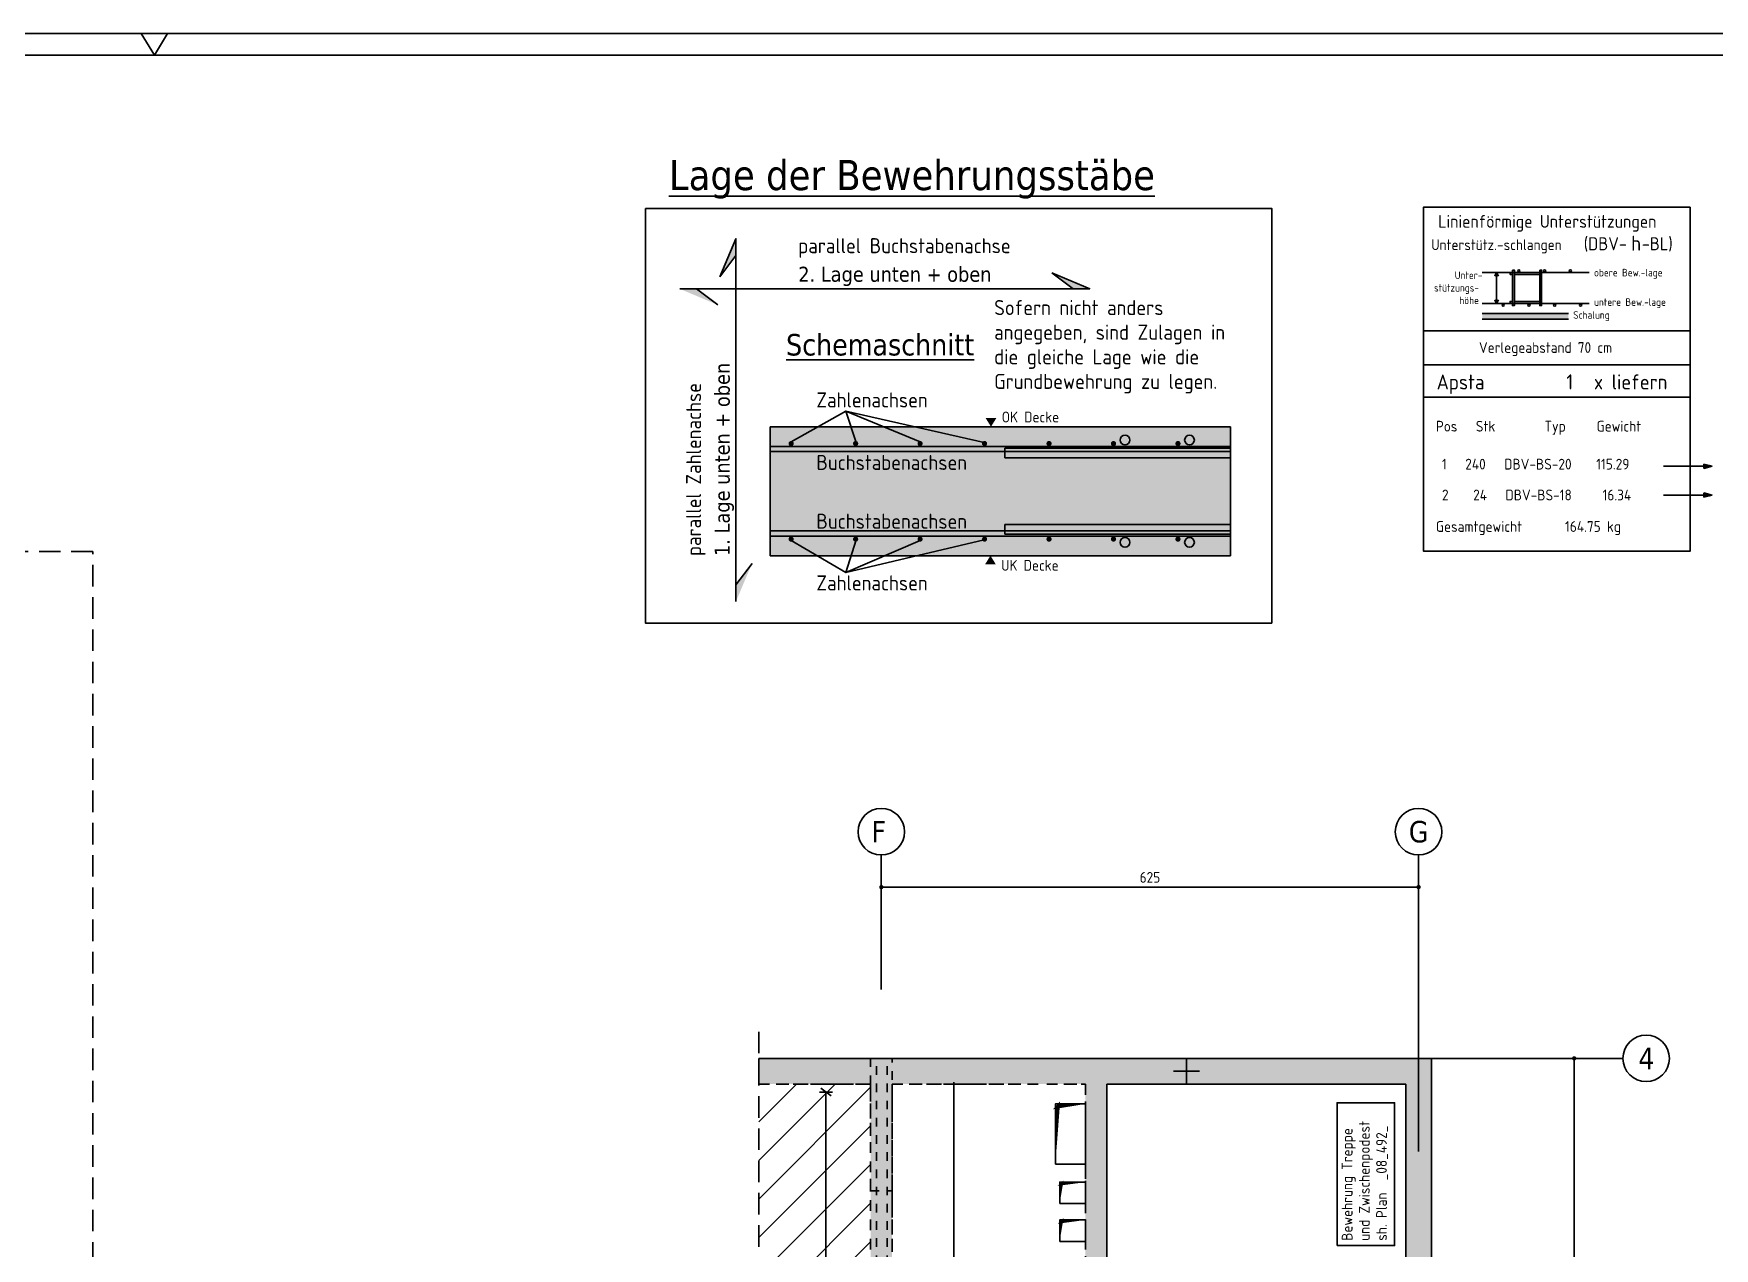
# Model space of a CAD drawing. Extents: x 6 to 95.2, y -7.1 to 49.1.
# Drawn here: x 44.34 to 63.89, y 27.92 to 42.05 of the extents above; entities that cross this region are included whole.
import ezdxf
from ezdxf.enums import TextEntityAlignment as Align

# ---------------------------------------------------------------- set-up
doc = ezdxf.new("R2010")
doc.units = 0
doc.header["$LTSCALE"] = 0.5
for name, pattern in [('AUSGEZOGEN', [1000.01, 1000, 0.01]), ('DASHED', [0.75, 0.5, -0.25]), ('DOT', [0.175, 0.05, -0.125]), ('HIDDEN2', [0.187, 0.125, -0.062]), ('PUNKT', [0.175, 0.05, -0.125]), ('STRICHLINIE', [0.75, 0.5, -0.25]), ('VERDECKT', [0.375, 0.25, -0.125])]:
    doc.linetypes.add(name, pattern=pattern)
for name, color, linetype in [('1.UG', 7, 'Continuous'), ('ACHSEN', 7, 'Continuous'), ('AFU', 7, 'Continuous'), ('APS', 7, 'Continuous'), ('BETON', 7, 'Continuous'), ('Brüstung 1.UG', 7, 'Continuous'), ('DD', 7, 'Continuous'), ('DETAIL', 7, 'Continuous'), ('DRUEBER', 7, 'Continuous'), ('DS', 7, 'Continuous'), ('grau_dunkel', 7, 'Continuous'), ('grau_hell', 7, 'Continuous'), ('grau_mittel', 7, 'Continuous'), ('HILFE', 7, 'Continuous'), ('koten', 7, 'Continuous'), ('MASSE', 7, 'Continuous'), ('MAT', 7, 'Continuous'), ('OBJEKT', 7, 'Continuous'), ('RAHMEN', 7, 'Continuous'), ('RND', 7, 'Continuous'), ('SFP_Achsen', 7, 'Continuous'), ('TEXT', 7, 'Continuous'), ('VERDECKT', 7, 'Continuous')]:
    doc.layers.add(name, color=color, linetype=linetype)
doc.layers.add('NOPLOT', color=7, linetype='Continuous', plot=False)
doc.styles.add('helv', font='tahoma.ttf')
doc.styles.add('liste', font='isocp-e.shx')
doc.styles.add('txt', font='isocp.shx')
doc.linetypes.add('AFU_50M', pattern='A,0.45,["/",Standard,S=0.2,R=0,X=-0.01,Y=-0.1],0.07,["/",Standard,S=0.2,R=0,X=-0.01,Y=-0.1],0.45', length=0.97)
doc.dimstyles.new('DOT_I', dxfattribs={"dimscale": 0.5, "dimtxt": 0.25, "dimasz": 0.25, "dimexe": 0.1, "dimexo": 0.3, "dimgap": 0.1, "dimtad": 1, "dimdec": 3, "dimzin": 3, "dimtxsty": 'txt', "dimblk": 'DOT', "dimblk1": 'DOT', "dimblk2": 'DOT', "dimsah": 1, "dimcen": 0.1, "dimse1": 1, "dimse2": 1, "dimazin": 0, "dimtfac": 1, "dimtdec": 4, "dimtix": 1, "dimtmove": 2, "dimatfit": 3, "dimfxl": 0, "dimtvp": 1, "dimtolj": 1, "dimtzin": 0, "dimarcsym": 0})
pattern_1 = [(0, (7.57585, -45.04436), (0.0396875, 0.079375), [0, -0.079375])]

# ---------------------------------------------------------------- blocks, each defined once
blk = doc.blocks.new('DOT')
at = {"layer": 'MASSE', "color": 7, "linetype": 'Continuous'}
for p, q in [((0, 0), (-1, 0)), ((0, 0.54), (0, -0.54))]:
    blk.add_line(p, q, dxfattribs=at)
at = {"layer": 'MASSE', "color": 7, "linetype": 'Continuous', "const_width": 0.2}
blk.add_lwpolyline([(-0.1, 0, 1), (0.1, 0, 1)], format="xyb", close=True, dxfattribs=at)
blk = doc.blocks.new('*D24')
at = {"layer": 'Defpoints', "color": 0, "linetype": 'AUSGEZOGEN', "transparency": 16777216}
for p in [(54.203, 32.123), (60.453, 32.123), (60.453, 32.123)]:
    blk.add_point(p, dxfattribs=at)
at = {"layer": 'MASSE', "color": 0, "linetype": 'AUSGEZOGEN', "lineweight": -2, "transparency": 16777216}
blk.add_line((54.328, 32.123), (60.328, 32.123), dxfattribs=at)
at = {"layer": 'MASSE', "color": 0, "linetype": 'AUSGEZOGEN', "lineweight": -2, "transparency": 16777216, "xscale": 0.125, "yscale": 0.125, "zscale": 0.125, "rotation": 180}
blk.add_blockref('DOT', (54.203, 32.123), dxfattribs=at)
at = {"layer": 'MASSE', "color": 0, "linetype": 'AUSGEZOGEN', "lineweight": -2, "transparency": 16777216, "xscale": 0.125, "yscale": 0.125, "zscale": 0.125}
blk.add_blockref('DOT', (60.453, 32.123), dxfattribs=at)
at = {"layer": 'MASSE', "color": 0, "linetype": 'AUSGEZOGEN', "transparency": 16777216, "insert": (57.328, 32.236), "char_height": 0.125, "attachment_point": 5, "style": 'txt'}
blk.add_mtext('\\A1;625', dxfattribs=at)
blk = doc.blocks.new('*D30')
at = {"layer": 'Defpoints', "color": 0, "linetype": 'AUSGEZOGEN', "transparency": 16777216}
for p in [(62.264, 30.131), (62.264, 30.131), (62.264, 22.006)]:
    blk.add_point(p, dxfattribs=at)
at = {"layer": 'MASSE', "color": 0, "linetype": 'AUSGEZOGEN', "lineweight": -2, "transparency": 16777216}
blk.add_line((62.264, 22.131), (62.264, 30.006), dxfattribs=at)
at = {"layer": 'MASSE', "color": 0, "linetype": 'AUSGEZOGEN', "lineweight": -2, "transparency": 16777216, "xscale": 0.125, "yscale": 0.125, "zscale": 0.125}
for p, rotation in [((62.264, 30.131), 90), ((62.264, 22.006), 270)]:
    blk.add_blockref('DOT', p, dxfattribs=dict(at, rotation=rotation))
at = {"layer": 'MASSE', "color": 0, "linetype": 'AUSGEZOGEN', "transparency": 16777216, "insert": (62.142, 26.068), "char_height": 0.125, "attachment_point": 5, "rotation": 90, "style": 'txt'}
blk.add_mtext('\\A1;812,5', dxfattribs=at)
blk = doc.blocks.new('lei_gre')
at = {"layer": 'RND', "color": 7, "linetype": 'Continuous'}
for p, q in [((-0.09, -0.12), (0.09, 0.12)), ((0, 0.15), (0, -0.15))]:
    blk.add_line(p, q, dxfattribs=at)
blk = doc.blocks.new('okrd_o')
at = {"layer": 'koten', "color": 7, "linetype": 'Continuous'}
blk.add_solid([(-0.125, 0.202), (0.125, 0.202), (0, 0)], dxfattribs=at)
at = {"layer": 'koten', "style": 'txt'}
blk.add_attdef('OKRD', (0.25, 0.1), '', height=0.25, dxfattribs=at)
blk = doc.blocks.new('okrd_u')
at = {"layer": 'koten', "color": 7, "linetype": 'Continuous'}
blk.add_solid([(-0.125, -0.202), (0.125, -0.202), (0, 0)], dxfattribs=at)
at = {"layer": 'koten', "style": 'txt'}
blk.add_attdef('OKRD', (0.25, -0.35), '', height=0.25, dxfattribs=at)
blk = doc.blocks.new('Pfeillinie')
at = {"layer": 'TEXT', "linetype": 'Continuous'}
blk.add_hatch(color=7, dxfattribs=at).paths.add_polyline_path([(0, 0), (-0.8, 0.2), (-0.8, 0), (-0.8, -0.2)])
at = {"layer": 'TEXT', "color": 7, "linetype": 'Continuous'}
for p, q in [((-0.8, 0), (-0.8, 0.2)), ((-0.8, 0.2), (0, 0)), ((-0.8, 0), (-0.8, -0.2)), ((-0.8, -0.2), (0, 0))]:
    blk.add_line(p, q, dxfattribs=at)
blk = doc.blocks.new('APS_LIS1')
at = {"layer": 'APS', "color": 1, "linetype": 'Continuous', "style": 'txt'}
blk.add_text('Apsta', height=0.35, dxfattribs=at).set_placement((0.305, 0.18))
blk.add_attdef('APS_Z', text='', height=0.35, dxfattribs=at).set_placement((3.48, 0.181), align=Align.RIGHT)
at = {"layer": 'MAT', "color": 1, "linetype": 'Continuous', "style": 'txt'}
blk.add_text('x liefern', height=0.35, dxfattribs=at).set_placement((5.674, 0.181), align=Align.RIGHT)
blk = doc.blocks.new('DINA0')
at = {"layer": 'RAHMEN'}
blk.add_line((118.9, 84.1), (0, 84.1), dxfattribs=at)
at = {"layer": 'RAHMEN', "color": 7, "linetype": 'Continuous'}
for p, q in [((59.14, 84.1), (59.45, 83.6)), ((59.45, 83.6), (59.76, 84.1))]:
    blk.add_line(p, q, dxfattribs=at)
at = {"layer": 'RAHMEN', "color": 5}
blk.add_line((118.4, 83.6), (2, 83.6), dxfattribs=at)

msp = doc.modelspace()

# ---------------------------------------------------------------- hatches: boundary and pattern name
at = {"layer": '1.UG', "linetype": 'DOT'}
h = msp.add_hatch(dxfattribs=at)
h.set_pattern_fill('DOTS', scale=0.05, double=1)
h.set_pattern_definition(pattern_1)
h.paths.add_polyline_path([(49.538, 18.10576), (49.538, 17.85576), (51.128, 17.85576), (51.128, 15.88076), (49.538, 15.88076), (49.538, 15.63076), (54.328, 15.63076), (54.328, 16.34076), (54.078, 16.34076), (54.078, 15.88076), (51.378, 15.88076), (51.378, 17.85576), (54.078, 17.85576), (54.078, 17.39076), (54.328, 17.39076), (54.328, 18.2555), (54.078, 18.2555), (54.078, 18.10576)], flags=17)
h.paths.add_polyline_path([(30.503, 15.63076), (30.503, 15.88076), (26.738, 15.88076), (26.738, 15.63076)], flags=17)
h.paths.add_polyline_path([(25.628, 14.00776), (25.328, 14.00776), (25.328, 10.28076), (24.853, 10.28076), (24.853, 9.98076), (25.328, 9.98076), (25.328, 8.88076), (25.628, 8.88076)])
h.paths.add_polyline_path([(21.173, 15.97576), (21.173, 15.67576), (21.628, 15.67576), (21.628, 8.88076), (21.838, 8.88076), (21.838, 9.98076), (22.378, 9.98076), (22.378, 10.28076), (21.838, 10.28076), (21.838, 15.97576)])
h.paths.add_polyline_path([(21.838, 18.02576), (21.838, 29.83076), (25.328, 29.83076), (25.328, 21.88076), (26.703, 21.88076), (26.703, 22.13076), (25.578, 22.13076), (25.578, 29.83076), (27.828, 29.83076), (27.828, 28.59076), (28.078, 28.59076), (28.078, 30.13076), (21.678, 30.13076), (21.678, 23.05576), (21.628, 23.05576), (21.628, 18.32576), (21.173, 18.32576), (21.173, 18.02576)])
h.paths.add_polyline_path([(28.078, 27.45576), (27.828, 27.45576), (27.828, 21.88076), (28.078, 21.88076)])
h.paths.add_polyline_path([(31.853, 9.18076), (31.553, 9.18076), (31.553, 8.88076), (31.853, 8.88076)])
h.paths.add_polyline_path([(39.053, 9.18076), (39.053, 8.88076), (39.353, 8.88076), (39.353, 9.18076)])
h.paths.add_polyline_path([(46.553, 9.18076), (46.553, 8.88076), (46.853, 8.88076), (46.853, 9.18076)])
h.paths.add_polyline_path([(54.353, 8.88076), (54.353, 9.18076), (54.053, 9.18076), (54.053, 8.88076)])
h.paths.add_polyline_path([(60.053, 9.18076), (60.053, 8.88076), (60.603, 8.88076), (60.603, 11.38076), (60.303, 11.38076), (60.303, 9.18076)])
h.paths.add_polyline_path([(60.303, 15.90576), (60.303, 15.60576), (60.603, 15.60576), (60.603, 15.90576)])
h.paths.add_polyline_path([(60.603, 22.63076), (60.303, 22.63076), (60.303, 21.88076), (60.603, 21.88076)])
h.paths.add_polyline_path([(60.603, 30.13076), (54.078, 30.13076), (54.078, 28.59076), (54.328, 28.59076), (54.328, 29.83076), (56.578, 29.83076), (56.578, 22.13076), (55.453, 22.13076), (55.453, 21.88076), (56.828, 21.88076), (56.828, 29.83076), (60.303, 29.83076), (60.303, 25.13076), (60.603, 25.13076)])
h.paths.add_polyline_path([(54.078, 22.13076), (53.028, 22.13076), (53.028, 21.88076), (54.328, 21.88076), (54.328, 27.45576), (54.078, 27.45576)])
h.paths.add_polyline_path([(51.378, 21.93576), (51.628, 21.93576), (51.628, 22.63076), (51.378, 22.63076)])
h.paths.add_polyline_path([(49.528, 22.63076), (49.278, 22.63076), (49.278, 21.93576), (49.528, 21.93576)])
h.paths.add_polyline_path([(47.878, 22.63076), (47.628, 22.63076), (47.628, 21.93576), (47.878, 21.93576)])
h.paths.add_polyline_path([(45.778, 22.63076), (45.528, 22.63076), (45.528, 21.93576), (45.778, 21.93576)])
h.paths.add_polyline_path([(43.878, 21.93576), (44.128, 21.93576), (44.128, 22.63076), (43.878, 22.63076)])
h.paths.add_polyline_path([(41.778, 21.93576), (42.028, 21.93576), (42.028, 22.63076), (41.778, 22.63076)])
h.paths.add_polyline_path([(40.128, 21.93576), (40.378, 21.93576), (40.378, 22.63076), (40.128, 22.63076)])
h.paths.add_polyline_path([(38.278, 22.63076), (38.028, 22.63076), (38.028, 21.93576), (38.278, 21.93576)])
h.paths.add_polyline_path([(48.253, 15.88076), (36.178, 15.88076), (36.178, 20.00576), (37.378, 20.00576), (37.378, 20.25576), (34.613, 20.25576), (34.613, 20.00576), (34.763, 20.00576), (34.763, 18.81576), (31.913, 18.81576), (31.913, 20.00576), (33.728, 20.00576), (33.728, 20.25576), (25.328, 20.25576), (25.328, 15.63076), (25.728, 15.63076), (25.728, 15.88076), (25.578, 15.88076), (25.578, 20.00576), (31.663, 20.00576), (31.663, 15.88076), (31.513, 15.88076), (31.513, 15.63076), (32.063, 15.63076), (32.063, 15.88076), (31.913, 15.88076), (31.913, 18.56576), (35.013, 18.56576), (35.013, 20.00576), (35.928, 20.00576), (35.928, 15.88076), (33.073, 15.88076), (33.073, 15.63076), (48.653, 15.63076), (48.653, 15.88076), (48.503, 15.88076), (48.503, 17.85576), (48.653, 17.85576), (48.653, 18.10576), (48.503, 18.10576), (48.503, 20.00576), (54.078, 20.00576), (54.078, 19.1405), (54.328, 19.1405), (54.328, 20.25576), (48.253, 20.25576)])
at = {"layer": 'Brüstung 1.UG', "linetype": 'DOT'}
h = msp.add_hatch(dxfattribs=at)
h.set_pattern_fill('DOTS', color=102, scale=0.05, double=1)
h.set_pattern_definition(pattern_1)
h.paths.add_polyline_path([(60.603, 21.88076), (60.303, 21.88076), (60.303, 15.90576), (60.603, 15.90576)])
h.paths.add_polyline_path([(60.603, 15.60576), (60.303, 15.60576), (60.303, 11.38076), (60.603, 11.38076)])
h.paths.add_polyline_path([(60.053, 8.88076), (60.053, 9.18076), (54.353, 9.18076), (54.353, 8.88076)])
h.paths.add_polyline_path([(54.053, 8.88076), (54.053, 9.18076), (46.853, 9.18076), (46.853, 8.88076)])
h.paths.add_polyline_path([(39.353, 9.18076), (39.353, 8.88076), (46.553, 8.88076), (46.553, 9.18076)])
h.paths.add_polyline_path([(39.053, 8.88076), (39.053, 9.18076), (31.853, 9.18076), (31.853, 8.88076)])
h.paths.add_polyline_path([(25.628, 9.18076), (25.628, 8.88076), (31.553, 8.88076), (31.553, 9.18076)])
h.paths.add_polyline_path([(29.403, 29.83076), (29.403, 30.13076), (28.078, 30.13076), (28.078, 29.83076)])
h.paths.add_polyline_path([(52.778, 30.13076), (52.778, 29.83076), (54.078, 29.83076), (54.078, 30.13076)])
at = {"layer": 'grau_dunkel', "linetype": 'AUSGEZOGEN'}
h = msp.add_hatch(color=21, dxfattribs=at)
h.paths.add_polyline_path([(61.54535, 39.27235), (61.51794, 39.27235), (61.51794, 39.25003), (61.54535, 39.25003)])
h.paths.add_polyline_path([(61.86202, 39.27235), (61.56767, 39.27235), (61.56767, 39.25003), (61.86202, 39.25003)])
h = msp.add_hatch(color=21, dxfattribs=at)
h.paths.add_polyline_path([(61.56767, 39.29986), (61.54535, 39.29986), (61.54535, 39.27235), (61.56767, 39.27235)])
h.paths.add_polyline_path([(61.56767, 39.27235), (61.54535, 39.27235), (61.54535, 38.91216), (61.56767, 38.91216)])
h.paths.add_polyline_path([(61.56767, 38.91216), (61.54535, 38.91216), (61.54535, 38.88572), (61.56767, 38.88572)])
h = msp.add_hatch(color=21, dxfattribs=at)
h.paths.add_polyline_path([(61.88434, 39.29986), (61.86202, 39.29986), (61.86202, 39.27235), (61.88434, 39.27235)])
h.paths.add_polyline_path([(61.88434, 39.27235), (61.86202, 39.27235), (61.86202, 38.91216), (61.88434, 38.91216)])
h.paths.add_polyline_path([(61.88434, 38.91216), (61.86202, 38.91216), (61.86202, 38.88572), (61.88434, 38.88572)])
h = msp.add_hatch(color=21, dxfattribs=at)
h.paths.add_polyline_path([(61.54535, 38.93448), (61.51794, 38.93448), (61.51794, 38.91216), (61.54535, 38.91216)])
h.paths.add_polyline_path([(61.86202, 38.93448), (61.56767, 38.93448), (61.56767, 38.91216), (61.86202, 38.91216)])
at = {"layer": 'grau_hell', "linetype": 'AUSGEZOGEN'}
h = msp.add_hatch(dxfattribs=at)
h.set_pattern_fill('ANSI31', color=9, scale=0.1, style=0, double=1)
h.set_pattern_definition([(45, (7.57585, -0.5435), (-0.2245064, 0.2245064), [])])
h.paths.add_polyline_path([(52.778, 29.83076), (52.778, 24.56509), (29.403, 24.56509), (29.403, 29.83076), (28.103, 29.83076), (28.103, 20.25576), (37.72785, 20.25576), (37.72785, 15.88076), (47.90285, 15.88076), (47.90285, 20.25576), (52.678, 20.25576), (52.678, 22.75576), (54.078, 22.75576), (54.078, 29.83076)])
at = {"layer": 'grau_mittel', "extrusion": (0, 0, -1)}
msp.add_hatch(color=61, dxfattribs=at).paths.add_polyline_path([(-60.603, 15.33076), (-60.303, 15.33076), (-56.828, 15.33076), (-56.828, 15.18076), (-56.578, 15.18076), (-56.578, 16.38076), (-56.828, 16.38076), (-56.828, 15.58076), (-60.303, 15.58076), (-60.303, 20.40576), (-56.828, 20.40576), (-56.828, 19.40576), (-56.578, 19.40576), (-56.578, 20.80576), (-56.828, 20.80576), (-56.828, 20.65576), (-60.303, 20.65576), (-60.303, 29.83076), (-56.828, 29.83076), (-56.828, 25.96576), (-56.828, 22.30576), (-56.578, 22.30576), (-56.578, 22.50576), (-55.958, 22.50576), (-55.958, 22.75576), (-56.578, 22.75576), (-56.578, 25.63076), (-55.958, 25.63076), (-55.958, 25.88076), (-56.578, 25.88076), (-56.578, 29.83076), (-54.328, 29.83076), (-54.328, 25.88076), (-54.948, 25.88076), (-54.948, 25.63076), (-54.328, 25.63076), (-54.328, 22.75576), (-54.948, 22.75576), (-54.948, 22.50576), (-52.898, 22.50576), (-52.898, 22.75576), (-54.078, 22.75576), (-54.078, 29.83076), (-52.778, 29.83076), (-52.778, 30.13076), (-60.603, 30.13076)])

# ---------------------------------------------------------------- linework, layer by layer
at = {"layer": 'ACHSEN', "color": 140, "linetype": 'AUSGEZOGEN'}
for p, q in [((54.203, 32.49641), (54.203, 30.93132)), ((60.453, 32.49641), (60.453, 29.04569)), ((60.2432, 30.13076), (62.83016, 30.13076))]:
    msp.add_line(p, q, dxfattribs=at)
at = {"layer": 'AFU', "color": 8, "linetype": 'AFU_50M'}
msp.add_line((57.753, 29.83076), (57.753, 30.13076), dxfattribs=at)
at = {"layer": 'AFU', "color": 1, "linetype": 'AUSGEZOGEN'}
msp.add_line((57.603, 29.98076), (57.903, 29.98076), dxfattribs=at)
at = {"layer": 'APS', "color": 5, "linetype": 'Continuous'}
msp.add_line((60.51128, 38.5945), (63.61128, 38.5945), dxfattribs=at)
at = {"layer": 'APS', "color": 5, "linetype": 'AUSGEZOGEN'}
msp.add_line((60.51128, 37.82118), (63.61128, 37.82118), dxfattribs=at)
at = {"layer": 'APS', "color": 5, "linetype": 'Continuous'}
msp.add_lwpolyline([(63.61128, 40.03283), (60.51128, 40.03283), (60.51128, 38.19618), (63.61128, 38.19618), (63.61128, 40.03283)], dxfattribs=at)
at = {"layer": 'APS', "color": 5, "linetype": 'AUSGEZOGEN'}
msp.add_lwpolyline([(63.61128, 38.19618), (60.51128, 38.19618), (60.51128, 36.0295), (63.61128, 36.0295), (63.61128, 38.19618)], dxfattribs=at)
at = {"layer": 'BETON', "color": 6, "linetype": 'AUSGEZOGEN'}
for p, q in [((52.909, 37.47781), (58.2643, 37.47781)), ((52.909, 35.97781), (58.2643, 35.97781)), ((60.603, 30.13076), (52.778, 30.13076)), ((60.603, 8.88076), (60.603, 30.13076)), ((56.828, 25.96576), (56.828, 29.83076)), ((56.828, 29.83076), (60.303, 29.83076)), ((60.303, 29.83076), (60.303, 25.91799))]:
    msp.add_line(p, q, dxfattribs=at)
at = {"layer": 'Brüstung 1.UG', "color": 102, "linetype": 'DOT'}
for p, q in [((52.778, 30.13076), (54.078, 30.13076)), ((52.778, 29.83076), (54.078, 29.83076))]:
    msp.add_line(p, q, dxfattribs=at)
at = {"layer": 'DD', "color": 1, "linetype": 'AUSGEZOGEN'}
for points in [[(56.228, 28.90076), (56.578, 28.90076), (56.578, 29.60076), (56.228, 29.60076)], [(56.278, 28.44076), (56.578, 28.44076), (56.578, 28.69076), (56.278, 28.69076)], [(56.278, 28.00076), (56.578, 28.00076), (56.578, 28.25076), (56.278, 28.25076)]]:
    msp.add_lwpolyline(points, close=True, dxfattribs=at)
at = {"layer": 'DETAIL', "color": 102, "linetype": 'STRICHLINIE'}
msp.add_lwpolyline([(39.73838, 36.02648), (39.73838, 27.74452), (45.02976, 27.74452), (45.02976, 36.02648)], close=True, dxfattribs=at)
at = {"layer": 'DRUEBER', "color": 7, "linetype": 'PUNKT', "lineweight": -2}
msp.add_lwpolyline([(60.603, 25.13076), (60.603, 30.13076), (54.078, 30.13076), (54.078, 28.59076), (54.328, 28.59076), (54.328, 29.83076), (56.578, 29.83076), (56.578, 22.13076), (55.453, 22.13076), (55.453, 21.88076), (56.828, 21.88076), (56.828, 29.83076), (60.303, 29.83076), (60.303, 25.13076), (60.603, 25.13076)], dxfattribs=at)
at = {"layer": 'DS', "color": 1, "linetype": 'DOT'}
msp.add_line((54.328, 21.88076), (54.328, 30.13076), dxfattribs=at)
at = {"layer": 'grau_dunkel', "color": 21}
for points in [[(56.228, 28.90076, 0, 0.05315, 0), (56.25455, 29.59975, 0, 0, 0), (56.23032, 29.57232, 0.05707, 0, 0), (56.578, 29.60076, 0, 0, 0)], [(56.278, 28.44076, 0, 0.04077, 0), (56.29831, 28.6891, 0, 0, 0), (56.27932, 28.6709, 0.03981, 0, 0), (56.578, 28.69076, 0, 0, 0)], [(56.278, 28.00076, 0, 0.04077, 0), (56.29831, 28.2491, 0, 0, 0), (56.27932, 28.2309, 0.03981, 0, 0), (56.578, 28.25076, 0, 0, 0)]]:
    msp.add_lwpolyline(points, format="xyseb", dxfattribs=at)
at = {"layer": 'grau_dunkel', "color": 21, "linetype": 'AUSGEZOGEN'}
msp.add_solid([(61.1934, 38.79363), (61.1934, 38.72981), (62.19642, 38.79363), (62.19642, 38.72981)], dxfattribs=at)
at = {"layer": 'grau_mittel', "color": 61, "linetype": 'AUSGEZOGEN', "extrusion": (0, 0, -1)}
msp.add_line((52.778, 29.83076), (52.778, 30.13076), dxfattribs=at)
at = {"layer": 'grau_mittel', "color": 61, "linetype": 'AUSGEZOGEN'}
msp.add_solid([(52.909, 37.47781), (52.909, 35.97781), (58.2643, 37.47781), (58.2643, 35.97781)], dxfattribs=at)
at = {"layer": 'HILFE', "color": 102, "linetype": 'AUSGEZOGEN'}
for p, q in [((53.78935, 37.65777), (53.15437, 37.30122)), ((55.40099, 37.29478), (53.78935, 37.65777)), ((53.78935, 37.65777), (54.65319, 37.30122)), ((53.90861, 37.29478), (53.78935, 37.65777)), ((53.78935, 35.78356), (53.15437, 36.1544)), ((55.40099, 36.16085), (53.78935, 35.78356)), ((53.90861, 36.16085), (53.78935, 35.78356)), ((53.78935, 35.78356), (54.65319, 36.1544))]:
    msp.add_line(p, q, dxfattribs=at)
at = {"layer": 'HILFE', "color": 102, "linetype": 'DASHED'}
msp.add_line((52.778, 24.56509), (52.778, 30.45707), dxfattribs=at)
at = {"layer": 'MASSE', "color": 102, "linetype": 'AUSGEZOGEN'}
for p, q in [((61.36141, 39.27235), (61.33894, 39.22936)), ((61.36141, 38.91216), (61.36141, 39.27235)), ((61.36141, 39.27235), (61.38388, 39.22936)), ((61.36141, 38.91216), (61.33894, 38.95515)), ((61.36141, 38.91216), (61.38388, 38.95515))]:
    msp.add_line(p, q, dxfattribs=at)
at = {"layer": 'NOPLOT', "color": 191, "linetype": 'AUSGEZOGEN'}
for p, q in [((52.909, 37.47781), (52.909, 35.97781)), ((58.2643, 35.97781), (58.2643, 37.47781))]:
    msp.add_line(p, q, dxfattribs=at)
at = {"layer": 'OBJEKT', "color": 7, "linetype": 'AUSGEZOGEN'}
for points in [[(61.1934, 39.27235), (62.43844, 39.27235)], [(61.1934, 38.91216), (62.43844, 38.91216)]]:
    msp.add_lwpolyline(points, dxfattribs=at)
at = {"layer": 'RAHMEN', "color": 5, "linetype": 'AUSGEZOGEN'}
msp.add_lwpolyline([(51.45879, 40.01615), (58.74443, 40.01615), (58.74443, 35.19428), (51.45879, 35.19428)], close=True, dxfattribs=at)
at = {"layer": 'RND', "color": 1, "linetype": 'AUSGEZOGEN'}
for p, q in [((55.63909, 37.22815), (55.63909, 37.11517)), ((55.63909, 36.22748), (55.63909, 36.34046))]:
    msp.add_line(p, q, dxfattribs=at)
at = {"layer": 'RND', "color": 7, "linetype": 'AUSGEZOGEN'}
msp.add_line((53.55848, 25.59208), (53.55848, 29.73856), dxfattribs=at)
at = {"layer": 'RND', "color": 102, "linetype": 'AUSGEZOGEN'}
for points in [[(61.54535, 39.25003), (61.51794, 39.25003), (61.51794, 39.27235), (61.54535, 39.27235)], [(61.56767, 39.27235), (61.86202, 39.27235), (61.86202, 39.25003), (61.56767, 39.25003)], [(61.54535, 38.91216), (61.51794, 38.91216), (61.51794, 38.93448), (61.54535, 38.93448)], [(61.56767, 38.93448), (61.86202, 38.93448), (61.86202, 38.91216), (61.56767, 38.91216)], [(63.87016, 37.01836), (63.30417, 37.01836)], [(63.87016, 36.68278), (63.30417, 36.68278)]]:
    msp.add_lwpolyline(points, dxfattribs=at)
for points in [[(61.54535, 39.29986), (61.56767, 39.29986), (61.56767, 38.88572), (61.54535, 38.88572)], [(61.86202, 39.29986), (61.88434, 39.29986), (61.88434, 38.88572), (61.86202, 38.88572)]]:
    msp.add_lwpolyline(points, close=True, dxfattribs=at)
at = {"layer": 'RND', "color": 1, "linetype": 'AUSGEZOGEN'}
for points in [[(52.909, 37.2494), (58.2643, 37.2494)], [(52.909, 37.1894), (58.2643, 37.1894)], [(55.63909, 37.22815), (58.2643, 37.22815)], [(55.63909, 37.11517), (58.2643, 37.11517)], [(52.909, 36.26623), (58.2643, 36.26623)], [(52.909, 36.20623), (58.2643, 36.20623)], [(55.63909, 36.34046), (58.2643, 36.34046)], [(55.63909, 36.22748), (58.2643, 36.22748)], [(55.04684, 19.2557), (55.04684, 29.8557)]]:
    msp.add_lwpolyline(points, dxfattribs=at)
at = {"layer": 'RND', "color": 7, "linetype": 'AUSGEZOGEN', "const_width": 0.03}
for points in [[(53.13914, 37.28185, 1), (53.16914, 37.28185, 1)], [(53.88914, 37.28185, 1), (53.91914, 37.28185, 1)], [(54.63914, 37.28185, 1), (54.66914, 37.28185, 1)], [(55.38914, 37.28185, 1), (55.41914, 37.28185, 1)], [(56.13914, 37.28185, 1), (56.16914, 37.28185, 1)], [(56.88914, 37.28185, 1), (56.91914, 37.28185, 1)], [(57.63914, 37.28185, 1), (57.66914, 37.28185, 1)], [(53.13914, 36.17031, 1), (53.16914, 36.17031, 1)], [(53.88914, 36.17031, 1), (53.91914, 36.17031, 1)], [(54.63914, 36.17031, 1), (54.66914, 36.17031, 1)], [(55.38914, 36.17031, 1), (55.41914, 36.17031, 1)], [(56.13914, 36.17031, 1), (56.16914, 36.17031, 1)], [(56.88914, 36.17031, 1), (56.91914, 36.17031, 1)], [(57.63914, 36.17031, 1), (57.66914, 36.17031, 1)]]:
    msp.add_lwpolyline(points, format="xyb", close=True, dxfattribs=at)
at = {"layer": 'RND', "color": 1, "linetype": 'HIDDEN2'}
for points in [[(54.1481, 30.03812), (54.1481, 14.93076)], [(54.2701, 30.03812), (54.2701, 14.93076)]]:
    msp.add_lwpolyline(points, dxfattribs=at)
at = {"layer": 'RND', "color": 102, "linetype": 'AUSGEZOGEN'}
for centre in [(61.61931, 39.29056), (61.91931, 39.29056), (62.21931, 39.29056), (61.43735, 38.89168), (61.73735, 38.89168), (62.03735, 38.89168), (62.33735, 38.89168)]:
    msp.add_circle(centre, 0.01327, dxfattribs=at)
at = {"layer": 'RND', "color": 1, "linetype": 'AUSGEZOGEN'}
for centre in [(57.03804, 37.32279), (57.78804, 37.32279), (57.03804, 36.13284), (57.78804, 36.13284)]:
    msp.add_circle(centre, 0.05649, dxfattribs=at)
at = {"layer": 'SFP_Achsen', "color": 7, "linetype": 'AUSGEZOGEN'}
for centre in [(54.203, 32.76689), (60.453, 32.76689), (63.10064, 30.13076)]:
    msp.add_circle(centre, 0.27048, dxfattribs=at)
at = {"layer": 'TEXT', "color": 1, "linetype": 'AUSGEZOGEN'}
for points in [[(52.32594, 39.22103), (52.51245, 39.66351), (52.51245, 35.44574)], [(52.32594, 39.22103), (52.51245, 39.46969)], [(56.18531, 39.2681), (56.62779, 39.08159), (51.85752, 39.08159)], [(56.18531, 39.2681), (56.43396, 39.08159)], [(52.3, 38.89508), (52.05134, 39.08159)], [(52.69896, 35.88822), (52.51245, 35.63957)]]:
    msp.add_lwpolyline(points, dxfattribs=at)
at = {"layer": 'TEXT', "color": 102, "linetype": 'AUSGEZOGEN'}
for points in [[(61.1934, 38.79363), (62.19642, 38.79363)], [(61.1934, 38.72981), (62.19642, 38.72981)]]:
    msp.add_lwpolyline(points, dxfattribs=at)
at = {"layer": 'TEXT', "color": 7, "linetype": 'AUSGEZOGEN'}
msp.add_lwpolyline([(59.50423, 27.95359), (59.50423, 29.61463), (60.1731, 29.61463), (60.1731, 27.95359)], close=True, dxfattribs=at)
at = {"layer": 'TEXT', "color": 1, "linetype": 'AUSGEZOGEN'}
for points in [[(52.32594, 39.22103), (52.51245, 39.66351), (52.51245, 39.46969)], [(56.18531, 39.2681), (56.62779, 39.08159), (56.43396, 39.08159)], [(52.3, 38.89508), (51.85752, 39.08159), (52.05134, 39.08159)], [(52.69896, 35.88822), (52.51245, 35.44574), (52.51245, 35.63957)]]:
    msp.add_solid(points, dxfattribs=at)
at = {"layer": 'VERDECKT', "color": 7, "linetype": 'VERDECKT', "lineweight": -2}
for p, q in [((57.603, 30.13076), (60.603, 30.13076)), ((60.603, 30.13076), (60.603, 8.88076))]:
    msp.add_line(p, q, dxfattribs=at)
for points in [[(52.778, 29.83076), (54.078, 29.83076), (54.078, 22.75576)], [(54.328, 25.88076), (54.328, 29.83076), (56.578, 29.83076), (56.578, 25.88076)], [(56.828, 22.30576), (56.828, 29.83076), (60.303, 29.83076), (60.303, 20.65576)]]:
    msp.add_lwpolyline(points, dxfattribs=at)

# ---------------------------------------------------------------- block references
at = {"layer": 'APS', "color": 7, "linetype": 'AUSGEZOGEN', "xscale": 0.5, "yscale": 0.5, "zscale": 0.5}
msp.add_blockref('APS_LIS1', (60.51128, 37.82118), dxfattribs=at).add_auto_attribs({'APS_Z': '1'})
at = {"layer": 'koten', "color": 102, "linetype": 'AUSGEZOGEN', "xscale": 0.5, "yscale": 0.5, "zscale": 0.5}
for name, p, values in [('okrd_o', (55.47897, 37.47781), {'OKRD': 'OK Decke'}), ('okrd_u', (55.47259, 35.97781), {'OKRD': 'UK Decke'})]:
    msp.add_blockref(name, p, dxfattribs=at).add_auto_attribs(values)
at = {"layer": 'RAHMEN', "color": 5, "linetype": 'AUSGEZOGEN', "xscale": 0.5, "yscale": 0.5, "zscale": 0.5}
msp.add_blockref('DINA0', (16.02094, 0), dxfattribs=at)
at = {"layer": 'RND', "color": 102, "linetype": 'AUSGEZOGEN', "xscale": -0.125, "yscale": 0.125, "zscale": 0.125, "rotation": 180}
for p in [(63.87016, 37.01836), (63.87016, 36.68278)]:
    msp.add_blockref('Pfeillinie', p, dxfattribs=at)
at = {"layer": 'RND', "color": 7, "linetype": 'AUSGEZOGEN', "xscale": 0.5, "yscale": 0.5, "zscale": 0.5, "rotation": 90}
msp.add_blockref('lei_gre', (53.55848, 29.73856), dxfattribs=at)

# ---------------------------------------------------------------- texts
at = {"layer": 'APS', "color": 7, "linetype": 'AUSGEZOGEN', "style": 'liste'}
for s, p in [('  Pos   Stk        Typ     Gewicht', (60.51128, 37.42118)), ('   1   240   DBV-BS-20    115.29', (60.51128, 36.97989)), ('   2    24   DBV-BS-18     16.34', (60.51128, 36.62118)), ('  Gesamtgewicht       164.75 kg', (60.51128, 36.2545))]:
    msp.add_text(s, height=0.125, dxfattribs=at).set_placement(p)
at = {"layer": 'SFP_Achsen', "color": 6, "linetype": 'AUSGEZOGEN', "style": 'helv'}
for s, p in [('F', (54.08895, 32.64251)), ('G', (60.33895, 32.64251)), ('4', (63.01002, 30.00456))]:
    msp.add_text(s, height=0.25, dxfattribs=at).set_placement(p)
at = {"layer": 'TEXT', "color": 5, "linetype": 'AUSGEZOGEN', "style": 'helv'}
msp.add_text('%%uLage der Bewehrungsstäbe', height=0.35, dxfattribs=at).set_placement((51.73193, 40.23006))
at = {"layer": 'TEXT', "color": 1, "linetype": 'AUSGEZOGEN'}
for s, height, style, p in [('Linienförmige Unterstützungen', 0.14875, 'txt', (60.68138, 39.7915)), ('(DBV-  -BL)', 0.1522672, 'txt', (62.37443, 39.53001)), ('parallel Buchstabenachse', 0.175, 'txt', (53.2367, 39.49611)), ('Unterstütz.-schlangen', 0.125, 'txt', (60.6008, 39.53165)), ('2. Lage unten + oben', 0.175, 'helv', (53.2367, 39.16352)), ('Sofern nicht anders', 0.175, 'txt', (55.51602, 38.77611)), ('angegeben, sind Zulagen in', 0.175, 'txt', (55.51602, 38.48978)), ('die gleiche Lage wie die', 0.175, 'txt', (55.51602, 38.20345)), ('Grundbewehrung zu legen.', 0.175, 'txt', (55.51602, 37.91712)), ('Zahlenachsen', 0.175, 'txt', (53.44757, 37.7018)), ('Buchstabenachsen', 0.175, 'txt', (53.44757, 36.97505)), ('Buchstabenachsen', 0.175, 'txt', (53.44757, 36.29122)), ('Zahlenachsen', 0.175, 'txt', (53.44757, 35.57337))]:
    msp.add_text(s, height=height, dxfattribs=dict(at, style=style)).set_placement(p)
at = {"layer": 'TEXT', "color": 6, "linetype": 'AUSGEZOGEN'}
for s, height, style, p in [('h', 0.175, 'txt', (62.92574, 39.52342)), ('%%uSchemaschnitt', 0.25, 'helv', (53.09522, 38.30638))]:
    msp.add_text(s, height=height, dxfattribs=dict(at, style=style)).set_placement(p)
at = {"layer": 'TEXT', "color": 7, "linetype": 'AUSGEZOGEN', "style": 'txt'}
for s, height, p in [('obere Bew.-lage', 0.0875, (62.4943, 39.22665)), ('stützungs-', 0.0875, (60.63344, 39.04963)), ('Unter-', 0.0875, (60.87369, 39.19588)), ('höhe', 0.0875, (60.92639, 38.90338)), ('untere Bew.-lage', 0.0875, (62.4943, 38.88368)), ('Schalung', 0.0875, (62.25228, 38.73363)), ('Verlegeabstand 70 cm', 0.125, (61.15573, 38.33623))]:
    msp.add_text(s, height=height, dxfattribs=at).set_placement(p)
at = {"layer": 'TEXT', "color": 1, "linetype": 'AUSGEZOGEN'}
for s, style, p in [('1. Lage unten + oben', 'helv', (52.43982, 35.97363)), ('parallel Zahlenachse', 'txt', (52.10723, 35.97363))]:
    msp.add_text(s, height=0.175, rotation=90, dxfattribs=dict(at, style=style)).set_placement(p)
at = {"layer": 'TEXT', "color": 7, "linetype": 'AUSGEZOGEN', "style": 'txt'}
for s, p in [('und Zwischenpodest', (59.88442, 28.00874)), ('sh. Plan  _08_492_', (60.08442, 28.00874)), ('Bewehrung Treppe', (59.68442, 28.00874))]:
    msp.add_text(s, height=0.125, rotation=90, dxfattribs=at).set_placement(p)

# ---------------------------------------------------------------- dimensions: what is measured, and where the dimension line sits
at = {"layer": 'MASSE', "color": 7, "linetype": 'AUSGEZOGEN'}
dim = msp.add_linear_dim(base=(60.453, 32.12323), p1=(54.203, 32.12323), p2=(60.453, 32.12323), dimstyle='DOT_I', override={"dimdec": 0, "dimlfac": 100}, dxfattribs=at)
dim.commit()
dim.dimension.update_dxf_attribs({"geometry": '*D24', "text_midpoint": (57.328, 32.23574)})
dim = msp.add_linear_dim(base=(62.26416, 30.13076), p1=(62.26416, 22.00576), p2=(62.26416, 30.13076), angle=90, dimstyle='DOT_I', override={"dimdec": 1, "dimlfac": 100}, dxfattribs=at)
dim.commit()
dim.dimension.update_dxf_attribs({"geometry": '*D30', "text_midpoint": (62.14227, 26.06826)})

doc.saveas('drawing.dxf')
